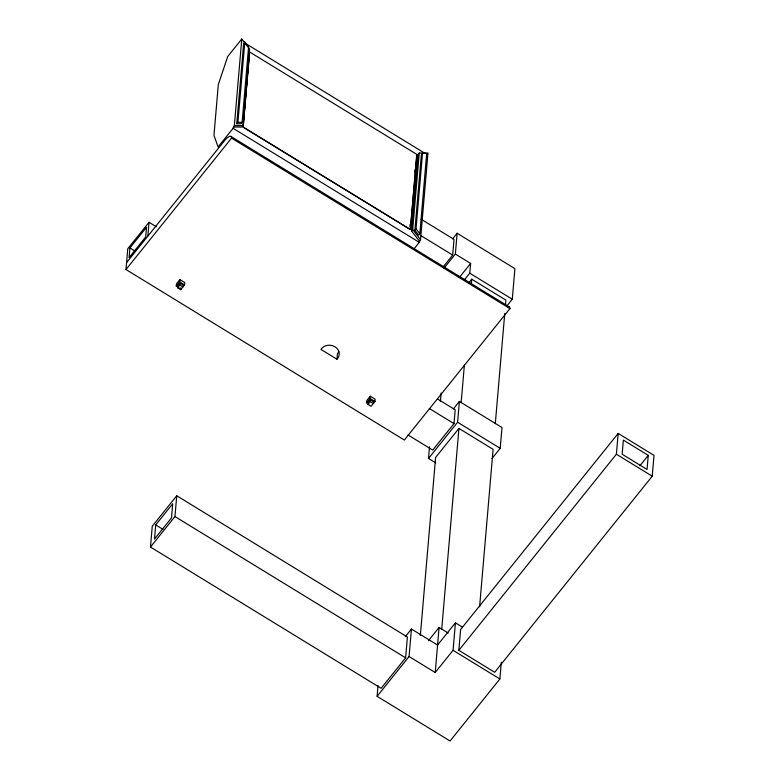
<?xml version="1.0" encoding="UTF-8"?>
<svg xmlns="http://www.w3.org/2000/svg" width="780" height="780" viewBox="0 0 780 780"><rect width="100%" height="100%" fill="white"/><g stroke="black" fill="none" stroke-linecap="round" stroke-linejoin="round"><path stroke-width="1.17" d="M507.536 307.027A15.405 3.9 -58.5 0 1 509.915 308.617L404.342 440.027L125.989 269.529L127.764 248.752L149.038 222.271L156.312 226.717M129.919 247.933L129.09 257.615L145.704 236.935L146.533 227.253L129.919 247.933L135.115 251.111M147.859 236.106L149.038 222.271M150.472 547.033L152.256 526.237L176.738 495.758L407.394 637.036L405.619 657.832L381.127 688.311L150.472 547.033L174.954 516.555L176.738 495.758M155.707 524.92L154.499 539.038L171.502 517.881L172.711 503.753L155.707 524.92L162.981 529.376M181.126 289.175L176.251 286.182L176.446 283.871L179.878 279.591L184.762 282.584L184.558 284.895L180.687 289.663L177.596 287.771L177.752 285.977L179.966 283.208L183.066 285.11L182.91 286.904L179.809 285.012L179.966 283.208M176.251 286.182L179.683 281.911L179.878 279.591M180.687 289.663L180.843 287.869M241.78 39L227.76 56.453L218.322 84.484L213.964 135.369L218.107 146.962L233.093 128.31L234.351 125.59L241.78 39L249.619 49.111L243.067 125.619L241.907 127.052L233.201 127.023M236.759 123.757L243.653 43.456L244.803 42.023L248.586 46.907L242.122 122.333L240.971 123.766L236.759 123.757L237.919 122.323L244.803 42.023M249.59 52.123L243.155 127.15L410.339 229.544L416.773 154.518M336.96 359.239A9.76 8.424 4.9 0 0 335 346.808A9.76 8.424 4.9 0 0 320.941 349.421L336.96 359.239L337.447 353.584A9.76 8.424 4.9 0 0 338.881 351.634M368.599 404.001L366.639 402.802L366.844 400.491L370.276 396.211L375.151 399.204L374.956 401.515L371.085 406.282L367.985 404.391L368.14 402.587L370.363 399.828L373.454 401.729L373.308 403.523L370.207 401.632L370.363 399.828M366.639 402.802L370.081 398.522L370.276 396.211M409.89 226.97L410.075 224.464M414.56 172.477L414.745 170.011M419.386 241.069L411.548 230.958L418.099 154.45L419.25 153.007L427.966 153.036L420.537 239.626L419.279 242.346L414.034 248.878M411.548 230.958L412.698 229.515L419.25 153.007M414.882 230.285L421.346 154.859L422.497 153.426L426.709 153.436L419.825 233.737L418.675 235.18L414.882 230.285L416.032 228.852L422.497 153.426M501.316 662.249L499.883 678.971L450.06 741L377.101 696.316L378.017 685.562M377.101 696.316L409.071 656.516L411.43 629.041L437.57 645.05L455.432 622.83L462.55 627.188M435.786 462.91L428.512 458.455L429.507 446.891M442.825 267.365L452.683 255.079L454.028 239.401L421.132 219.248M420.352 635.486L435.61 457.45L458.942 428.415L493.106 449.339L479.602 606.782M440.407 401.515L441.139 393.032M444.093 268.076L455.344 254.065L457.129 233.259L514.907 268.642L512.284 299.218L507.029 305.76M408.018 434.977L432.724 450.109L453.999 423.618L455.188 409.783L437.541 398.97M409.071 656.516L435.211 672.526L439.081 627.471L448.237 633.077M464.529 279.727L469.784 273.195L470.623 263.425L455.344 254.065M428.512 458.455L457.606 422.243L459.391 401.427L501.988 427.518L500.204 448.334L491.995 458.552M441.704 629.45L458.942 428.415M461.146 402.753L464.363 365.206M471.325 284.047L471.734 279.201L505.898 300.125L505.479 304.97M435.211 672.526L453.073 650.306L455.432 622.83M458.845 650.325L460.619 629.518L618.169 433.417L654.01 455.383L652.236 476.18L494.686 672.282L458.845 650.325L616.385 454.214L618.169 433.417M495.3 423.677L504.758 313.443M648.248 455.364L647.039 469.482L622.148 454.233L623.356 440.115L648.248 455.364L639.951 465.699M126.584 262.597L225.254 139.766A15.405 3.9 -58.5 0 1 231.553 138.118L509.915 308.617M125.989 269.529L231.553 138.118M177.596 287.771L179.809 285.012M452.624 238.855L457.129 233.259M459.371 277.436L470.623 263.425M367.985 404.391L370.207 401.632M468.721 282.945L471.734 279.201M453.424 408.856L459.391 401.427M405.337 636.617L411.43 629.041M428.425 640.731L439.081 627.471M237.919 122.323L242.122 122.333M234.351 125.59L243.067 125.619M244.764 42.968L424.739 153.202M420.81 235.56L452.683 255.079M233.093 128.31L419.279 242.346M469.784 273.195L512.284 299.218M230.743 136.325L509.096 306.813M616.385 454.214L652.236 476.18M457.606 422.243L500.204 448.334M429.302 408.496L453.999 423.618M179.683 281.911L184.558 284.895M370.081 398.522L374.956 401.515M453.073 650.306L499.883 678.971M174.954 516.555L405.619 657.832M416.032 228.852L419.825 233.737M412.698 229.515L420.537 239.626M249.571 51.967L243.136 127.052L410.436 229.534L416.881 154.44L249.571 51.967"/></g></svg>
